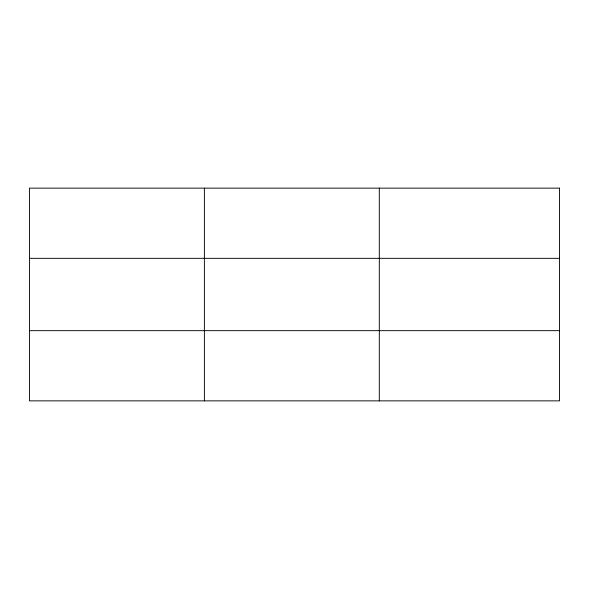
<?xml version="1.0" encoding="UTF-8"?>
<svg xmlns="http://www.w3.org/2000/svg" width="589" height="589" viewBox="0 0 589 589"><rect width="100%" height="100%" fill="white"/><g stroke="black" fill="none" stroke-linecap="round" stroke-linejoin="round"><path stroke-width="0.88" d="M204.383 188.141L204.383 400.859M379.316 188.141L379.316 400.859M29.45 258.335L559.55 258.335M29.45 330.665L559.55 330.665M559.55 188.141L559.55 400.859L29.45 400.859L29.45 188.141L559.55 188.141"/></g></svg>
